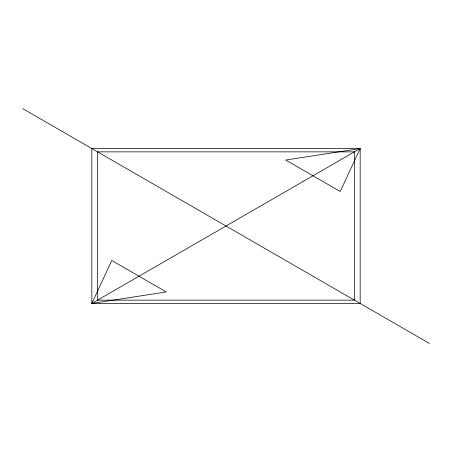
<?xml version="1.0" encoding="UTF-8"?>
<svg xmlns="http://www.w3.org/2000/svg" width="452" height="452" viewBox="0 0 452 452"><rect width="100%" height="100%" fill="white"/><g stroke="black" fill="none" stroke-linecap="round" stroke-linejoin="round"><path stroke-width="0.68" d="M91.829 303.462L111.774 260.493L166.257 291.947L91.829 303.462L91.829 148.538L360.171 148.538L360.171 303.462L91.829 303.462L360.171 148.538L340.226 191.507L285.743 160.053L360.171 148.538M22.6 108.57L429.4 343.43M354.413 151.861L97.587 151.861L97.587 300.139L354.413 300.139L354.413 151.861"/></g></svg>
